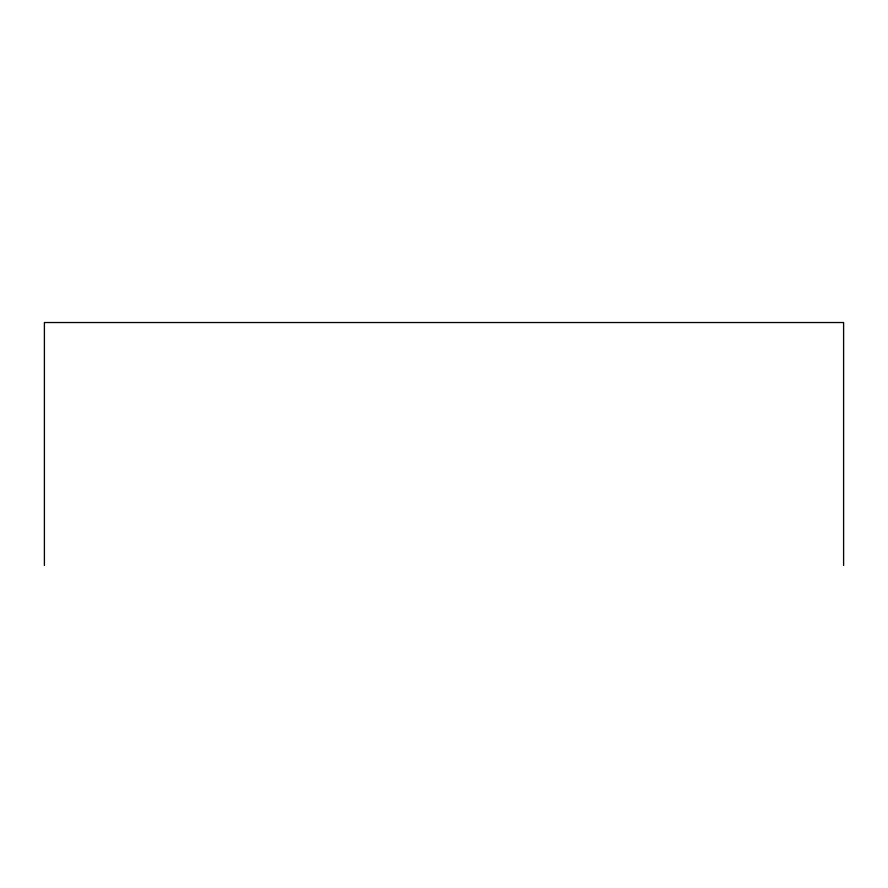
<?xml version="1.0" encoding="UTF-8"?>
<svg xmlns="http://www.w3.org/2000/svg" width="888" height="888" viewBox="0 0 888 888"><rect width="100%" height="100%" fill="white"/><g stroke="black" fill="none" stroke-linecap="round" stroke-linejoin="round"><path stroke-width="1.33" d="M843.6 565.467L843.6 322.533L44.4 322.533L44.4 565.467"/></g></svg>
